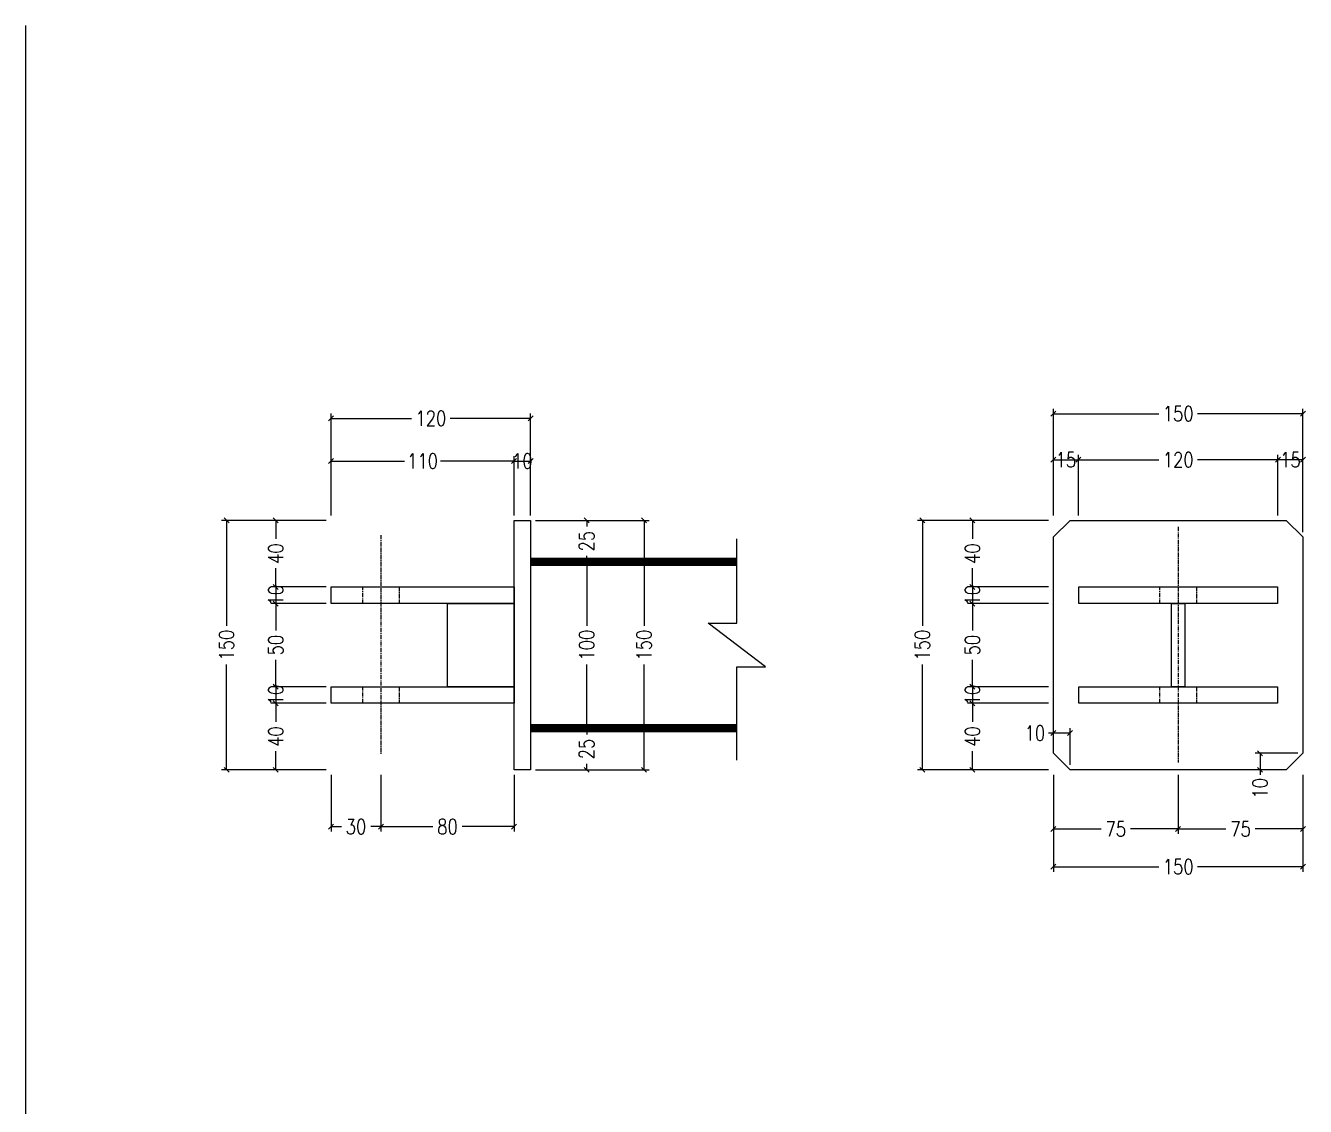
# Model space of a CAD drawing. Header units: millimetres. Extents: x 11827 to 862553, y 15071 to 134256.
# Drawn here: x 855690 to 856459, y 100050 to 100700 of the extents above; entities that cross this region are included whole.
import ezdxf

# ---------------------------------------------------------------- set-up
doc = ezdxf.new("R2010")
doc.units = ezdxf.units.MM
doc.linetypes.add('CENTER', pattern=[2, 1.25, -0.25, 0.25, -0.25])
for name, color, linetype, lineweight in [('PO', 252, 'Continuous', 18), ('结构', 52, 'Continuous', 18), ('铝斜撑', 241, 'Continuous', 9)]:
    doc.layers.add(name, color=color, linetype=linetype, lineweight=lineweight)
doc.styles.add('HZTXT', font='txtw.shx', dxfattribs={"width": 0.8, "bigfont": 'hztxtw.shx'})
doc.dimstyles.new('DIM-3', dxfattribs={"dimscale": 3, "dimtxt": 3, "dimasz": 1, "dimexe": 1, "dimexo": 1, "dimgap": 1, "dimtad": 0, "dimdec": 1, "dimrnd": 0.0005, "dimzin": 9, "dimdsep": 46, "dimtxsty": 'HZTXT', "dimblk": 'OBLIQUE', "dimcen": 0, "dimclrd": 9, "dimclre": 9, "dimclrt": 2, "dimazin": 2, "dimtfac": 1, "dimtdec": 1, "dimtofl": 0, "dimtmove": 0, "dimatfit": 3, "dimldrblk": 'OBLIQUE', "dimfxl": 1, "dimarcsym": 2})

# ---------------------------------------------------------------- blocks, each defined once
blk = doc.blocks.new('_Oblique')
at = {"color": 0, "linetype": 'ByBlock', "lineweight": -2}
blk.add_line((-0.5, -0.5), (0.5, 0.5), dxfattribs=at)
blk = doc.blocks.new('*D966')
at = {"color": 9, "lineweight": -2, "transparency": 16777216}
for p, q in [((855870.61, 100402.37), (855837.38, 100402.37)), ((855840.38, 100402.37), (855840.38, 100391.2)), ((855840.38, 100362.37), (855840.38, 100373.54)), ((855870.61, 100362.37), (855837.38, 100362.37))]:
    blk.add_line(p, q, dxfattribs=at)
at = {"layer": 'Defpoints', "color": 0, "transparency": 16777216}
for p in [(855840.38, 100402.37), (855873.61, 100402.37), (855873.61, 100362.37)]:
    blk.add_point(p, dxfattribs=at)
at = {"color": 9, "lineweight": -2, "transparency": 16777216, "xscale": 3, "yscale": 3, "zscale": 3}
for p, rotation in [((855840.38, 100402.37), 90), ((855840.38, 100362.37), 270)]:
    blk.add_blockref('_Oblique', p, dxfattribs=dict(at, rotation=rotation))
at = {"color": 2, "transparency": 16777216, "insert": (855840.38, 100382.37), "char_height": 9, "attachment_point": 5, "rotation": 90, "style": 'HZTXT'}
blk.add_mtext('40', dxfattribs=at)
blk = doc.blocks.new('*D967')
at = {"color": 9, "lineweight": -2, "transparency": 16777216}
for p, q in [((855870.61, 100362.37), (855837.38, 100362.37)), ((855840.38, 100362.37), (855840.38, 100352.37)), ((855870.61, 100352.37), (855837.38, 100352.37))]:
    blk.add_line(p, q, dxfattribs=at)
at = {"layer": 'Defpoints', "color": 0, "transparency": 16777216}
for p in [(855873.61, 100362.37), (855840.38, 100352.37), (855873.61, 100352.37)]:
    blk.add_point(p, dxfattribs=at)
at = {"color": 9, "lineweight": -2, "transparency": 16777216, "xscale": 3, "yscale": 3, "zscale": 3}
for p, rotation in [((855840.38, 100362.37), 90), ((855840.38, 100352.37), 270)]:
    blk.add_blockref('_Oblique', p, dxfattribs=dict(at, rotation=rotation))
at = {"color": 2, "transparency": 16777216, "insert": (855840.38, 100357.37), "char_height": 9, "attachment_point": 5, "rotation": 90, "style": 'HZTXT'}
blk.add_mtext('10', dxfattribs=at)
blk = doc.blocks.new('*D968')
at = {"color": 9, "lineweight": -2, "transparency": 16777216}
for p, q in [((855870.61, 100352.37), (855837.38, 100352.37)), ((855840.38, 100352.37), (855840.38, 100336.2)), ((855840.38, 100302.37), (855840.38, 100318.54)), ((855870.61, 100302.37), (855837.38, 100302.37))]:
    blk.add_line(p, q, dxfattribs=at)
at = {"layer": 'Defpoints', "color": 0, "transparency": 16777216}
for p in [(855873.61, 100352.37), (855840.38, 100302.37), (855873.61, 100302.37)]:
    blk.add_point(p, dxfattribs=at)
at = {"color": 9, "lineweight": -2, "transparency": 16777216, "xscale": 3, "yscale": 3, "zscale": 3}
for p, rotation in [((855840.38, 100352.37), 90), ((855840.38, 100302.37), 270)]:
    blk.add_blockref('_Oblique', p, dxfattribs=dict(at, rotation=rotation))
at = {"color": 2, "transparency": 16777216, "insert": (855840.38, 100327.37), "char_height": 9, "attachment_point": 5, "rotation": 90, "style": 'HZTXT'}
blk.add_mtext('50', dxfattribs=at)
blk = doc.blocks.new('*D969')
at = {"color": 9, "lineweight": -2, "transparency": 16777216}
for p, q in [((855870.61, 100302.37), (855837.38, 100302.37)), ((855840.38, 100302.37), (855840.38, 100292.37)), ((855870.61, 100292.37), (855837.38, 100292.37))]:
    blk.add_line(p, q, dxfattribs=at)
at = {"layer": 'Defpoints', "color": 0, "transparency": 16777216}
for p in [(855873.61, 100302.37), (855840.38, 100292.37), (855873.61, 100292.37)]:
    blk.add_point(p, dxfattribs=at)
at = {"color": 9, "lineweight": -2, "transparency": 16777216, "xscale": 3, "yscale": 3, "zscale": 3}
for p, rotation in [((855840.38, 100302.37), 90), ((855840.38, 100292.37), 270)]:
    blk.add_blockref('_Oblique', p, dxfattribs=dict(at, rotation=rotation))
at = {"color": 2, "transparency": 16777216, "insert": (855840.38, 100297.37), "char_height": 9, "attachment_point": 5, "rotation": 90, "style": 'HZTXT'}
blk.add_mtext('10', dxfattribs=at)
blk = doc.blocks.new('*D970')
at = {"color": 9, "lineweight": -2, "transparency": 16777216}
for p, q in [((855870.61, 100292.37), (855837.38, 100292.37)), ((855840.38, 100292.37), (855840.38, 100281.2)), ((855840.38, 100252.37), (855840.38, 100263.54)), ((855870.61, 100252.37), (855837.38, 100252.37))]:
    blk.add_line(p, q, dxfattribs=at)
at = {"layer": 'Defpoints', "color": 0, "transparency": 16777216}
for p in [(855873.61, 100292.37), (855840.38, 100252.37), (855873.61, 100252.37)]:
    blk.add_point(p, dxfattribs=at)
at = {"color": 9, "lineweight": -2, "transparency": 16777216, "xscale": 3, "yscale": 3, "zscale": 3}
for p, rotation in [((855840.38, 100292.37), 90), ((855840.38, 100252.37), 270)]:
    blk.add_blockref('_Oblique', p, dxfattribs=dict(at, rotation=rotation))
at = {"color": 2, "transparency": 16777216, "insert": (855840.38, 100272.37), "char_height": 9, "attachment_point": 5, "rotation": 90, "style": 'HZTXT'}
blk.add_mtext('40', dxfattribs=at)
blk = doc.blocks.new('*D1001')
at = {"color": 9, "lineweight": -2, "transparency": 16777216}
for p, q in [((855996.61, 100402.37), (856030.32, 100402.37)), ((856027.32, 100402.37), (856027.32, 100398.7)), ((855996.61, 100377.37), (856030.32, 100377.37)), ((856027.32, 100377.37), (856027.32, 100381.04))]:
    blk.add_line(p, q, dxfattribs=at)
at = {"layer": 'Defpoints', "color": 0, "transparency": 16777216}
for p in [(855993.61, 100402.37), (855993.61, 100377.37), (856027.32, 100377.37)]:
    blk.add_point(p, dxfattribs=at)
at = {"color": 9, "lineweight": -2, "transparency": 16777216, "xscale": 3, "yscale": 3, "zscale": 3}
for p, rotation in [((856027.32, 100402.37), 90), ((856027.32, 100377.37), 270)]:
    blk.add_blockref('_Oblique', p, dxfattribs=dict(at, rotation=rotation))
at = {"color": 2, "transparency": 16777216, "insert": (856027.32, 100389.87), "char_height": 9, "attachment_point": 5, "rotation": 90, "style": 'HZTXT'}
blk.add_mtext('25', dxfattribs=at)
blk = doc.blocks.new('*D1002')
at = {"color": 9, "lineweight": -2, "transparency": 16777216}
for p, q in [((856307.93, 100405.37), (856307.93, 100469.52)), ((856457.95, 100395.37), (856457.95, 100469.52)), ((856307.93, 100466.52), (856371.37, 100466.52)), ((856457.95, 100466.52), (856394.51, 100466.52))]:
    blk.add_line(p, q, dxfattribs=at)
at = {"layer": 'Defpoints', "color": 0, "transparency": 16777216}
for p in [(856307.93, 100466.52), (856307.93, 100402.37), (856457.95, 100392.37)]:
    blk.add_point(p, dxfattribs=at)
at = {"color": 9, "lineweight": -2, "transparency": 16777216, "xscale": 3, "yscale": 3, "zscale": 3, "rotation": 180}
blk.add_blockref('_Oblique', (856307.93, 100466.52), dxfattribs=at)
at = {"color": 9, "lineweight": -2, "transparency": 16777216, "xscale": 3, "yscale": 3, "zscale": 3}
blk.add_blockref('_Oblique', (856457.95, 100466.52), dxfattribs=at)
at = {"color": 2, "transparency": 16777216, "insert": (856382.94, 100466.52), "char_height": 9, "attachment_point": 5, "style": 'HZTXT'}
blk.add_mtext('150', dxfattribs=at)
blk = doc.blocks.new('*D972')
at = {"color": 9, "lineweight": -2, "transparency": 16777216}
for p, q in [((856304.93, 100402.37), (856256.26, 100402.37)), ((856259.26, 100402.37), (856259.26, 100391.2)), ((856259.26, 100362.37), (856259.26, 100373.54)), ((856304.93, 100362.37), (856256.26, 100362.37))]:
    blk.add_line(p, q, dxfattribs=at)
at = {"layer": 'Defpoints', "color": 0, "transparency": 16777216}
for p in [(856259.26, 100402.37), (856307.93, 100402.37), (856307.93, 100362.37)]:
    blk.add_point(p, dxfattribs=at)
at = {"color": 9, "lineweight": -2, "transparency": 16777216, "xscale": 3, "yscale": 3, "zscale": 3}
for p, rotation in [((856259.26, 100402.37), 90), ((856259.26, 100362.37), 270)]:
    blk.add_blockref('_Oblique', p, dxfattribs=dict(at, rotation=rotation))
at = {"color": 2, "transparency": 16777216, "insert": (856259.26, 100382.37), "char_height": 9, "attachment_point": 5, "rotation": 90, "style": 'HZTXT'}
blk.add_mtext('40', dxfattribs=at)
blk = doc.blocks.new('*D973')
at = {"color": 9, "lineweight": -2, "transparency": 16777216}
for p, q in [((856304.93, 100362.37), (856256.26, 100362.37)), ((856259.26, 100362.37), (856259.26, 100352.37)), ((856304.93, 100352.37), (856256.26, 100352.37))]:
    blk.add_line(p, q, dxfattribs=at)
at = {"layer": 'Defpoints', "color": 0, "transparency": 16777216}
for p in [(856307.93, 100362.37), (856259.26, 100352.37), (856307.93, 100352.37)]:
    blk.add_point(p, dxfattribs=at)
at = {"color": 9, "lineweight": -2, "transparency": 16777216, "xscale": 3, "yscale": 3, "zscale": 3}
for p, rotation in [((856259.26, 100362.37), 90), ((856259.26, 100352.37), 270)]:
    blk.add_blockref('_Oblique', p, dxfattribs=dict(at, rotation=rotation))
at = {"color": 2, "transparency": 16777216, "insert": (856259.26, 100357.37), "char_height": 9, "attachment_point": 5, "rotation": 90, "style": 'HZTXT'}
blk.add_mtext('10', dxfattribs=at)
blk = doc.blocks.new('*D974')
at = {"color": 9, "lineweight": -2, "transparency": 16777216}
for p, q in [((856304.93, 100352.37), (856256.26, 100352.37)), ((856259.26, 100352.37), (856259.26, 100336.2)), ((856259.26, 100302.37), (856259.26, 100318.54)), ((856304.93, 100302.37), (856256.26, 100302.37))]:
    blk.add_line(p, q, dxfattribs=at)
at = {"layer": 'Defpoints', "color": 0, "transparency": 16777216}
for p in [(856307.93, 100352.37), (856259.26, 100302.37), (856307.93, 100302.37)]:
    blk.add_point(p, dxfattribs=at)
at = {"color": 9, "lineweight": -2, "transparency": 16777216, "xscale": 3, "yscale": 3, "zscale": 3}
for p, rotation in [((856259.26, 100352.37), 90), ((856259.26, 100302.37), 270)]:
    blk.add_blockref('_Oblique', p, dxfattribs=dict(at, rotation=rotation))
at = {"color": 2, "transparency": 16777216, "insert": (856259.26, 100327.37), "char_height": 9, "attachment_point": 5, "rotation": 90, "style": 'HZTXT'}
blk.add_mtext('50', dxfattribs=at)
blk = doc.blocks.new('*D975')
at = {"color": 9, "lineweight": -2, "transparency": 16777216}
for p, q in [((856304.93, 100302.37), (856256.26, 100302.37)), ((856259.26, 100302.37), (856259.26, 100292.37)), ((856304.93, 100292.37), (856256.26, 100292.37))]:
    blk.add_line(p, q, dxfattribs=at)
at = {"layer": 'Defpoints', "color": 0, "transparency": 16777216}
for p in [(856307.93, 100302.37), (856259.26, 100292.37), (856307.93, 100292.37)]:
    blk.add_point(p, dxfattribs=at)
at = {"color": 9, "lineweight": -2, "transparency": 16777216, "xscale": 3, "yscale": 3, "zscale": 3}
for p, rotation in [((856259.26, 100302.37), 90), ((856259.26, 100292.37), 270)]:
    blk.add_blockref('_Oblique', p, dxfattribs=dict(at, rotation=rotation))
at = {"color": 2, "transparency": 16777216, "insert": (856259.26, 100297.37), "char_height": 9, "attachment_point": 5, "rotation": 90, "style": 'HZTXT'}
blk.add_mtext('10', dxfattribs=at)
blk = doc.blocks.new('*D976')
at = {"color": 9, "lineweight": -2, "transparency": 16777216}
for p, q in [((856304.93, 100292.37), (856256.26, 100292.37)), ((856259.26, 100292.37), (856259.26, 100281.2)), ((856259.26, 100252.37), (856259.26, 100263.54)), ((856304.93, 100252.37), (856256.26, 100252.37))]:
    blk.add_line(p, q, dxfattribs=at)
at = {"layer": 'Defpoints', "color": 0, "transparency": 16777216}
for p in [(856307.93, 100292.37), (856259.26, 100252.37), (856307.93, 100252.37)]:
    blk.add_point(p, dxfattribs=at)
at = {"color": 9, "lineweight": -2, "transparency": 16777216, "xscale": 3, "yscale": 3, "zscale": 3}
for p, rotation in [((856259.26, 100292.37), 90), ((856259.26, 100252.37), 270)]:
    blk.add_blockref('_Oblique', p, dxfattribs=dict(at, rotation=rotation))
at = {"color": 2, "transparency": 16777216, "insert": (856259.26, 100272.37), "char_height": 9, "attachment_point": 5, "rotation": 90, "style": 'HZTXT'}
blk.add_mtext('40', dxfattribs=at)
blk = doc.blocks.new('*D977')
at = {"color": 9, "lineweight": -2, "transparency": 16777216}
for p, q in [((856307.93, 100405.37), (856307.93, 100441.79)), ((856307.93, 100438.79), (856322.93, 100438.79)), ((856322.93, 100405.37), (856322.93, 100441.79))]:
    blk.add_line(p, q, dxfattribs=at)
at = {"layer": 'Defpoints', "color": 0, "transparency": 16777216}
for p in [(856322.93, 100438.79), (856307.93, 100402.37), (856322.93, 100402.37)]:
    blk.add_point(p, dxfattribs=at)
at = {"color": 9, "lineweight": -2, "transparency": 16777216, "xscale": 3, "yscale": 3, "zscale": 3, "rotation": 180}
blk.add_blockref('_Oblique', (856307.93, 100438.79), dxfattribs=at)
at = {"color": 9, "lineweight": -2, "transparency": 16777216, "xscale": 3, "yscale": 3, "zscale": 3}
blk.add_blockref('_Oblique', (856322.93, 100438.79), dxfattribs=at)
at = {"color": 2, "transparency": 16777216, "insert": (856315.43, 100438.79), "char_height": 9, "attachment_point": 5, "style": 'HZTXT'}
blk.add_mtext('15', dxfattribs=at)
blk = doc.blocks.new('*D978')
at = {"color": 9, "lineweight": -2, "transparency": 16777216}
for p, q in [((856442.95, 100405.37), (856442.95, 100441.79)), ((856457.95, 100438.79), (856442.95, 100438.79)), ((856457.95, 100405.37), (856457.95, 100441.79))]:
    blk.add_line(p, q, dxfattribs=at)
at = {"layer": 'Defpoints', "color": 0, "transparency": 16777216}
for p in [(856442.95, 100438.79), (856442.95, 100402.37), (856457.95, 100402.37)]:
    blk.add_point(p, dxfattribs=at)
at = {"color": 9, "lineweight": -2, "transparency": 16777216, "xscale": 3, "yscale": 3, "zscale": 3, "rotation": 180}
blk.add_blockref('_Oblique', (856442.95, 100438.79), dxfattribs=at)
at = {"color": 9, "lineweight": -2, "transparency": 16777216, "xscale": 3, "yscale": 3, "zscale": 3}
blk.add_blockref('_Oblique', (856457.95, 100438.79), dxfattribs=at)
at = {"color": 2, "transparency": 16777216, "insert": (856450.45, 100438.79), "char_height": 9, "attachment_point": 5, "style": 'HZTXT'}
blk.add_mtext('15', dxfattribs=at)
blk = doc.blocks.new('*D979')
at = {"color": 9, "lineweight": -2, "transparency": 16777216}
for p, q in [((856322.93, 100405.37), (856322.93, 100441.79)), ((856322.93, 100438.79), (856371.37, 100438.79)), ((856442.95, 100438.79), (856394.51, 100438.79)), ((856442.95, 100405.37), (856442.95, 100441.79))]:
    blk.add_line(p, q, dxfattribs=at)
at = {"layer": 'Defpoints', "color": 0, "transparency": 16777216}
for p in [(856442.95, 100438.79), (856322.93, 100402.37), (856442.95, 100402.37)]:
    blk.add_point(p, dxfattribs=at)
at = {"color": 9, "lineweight": -2, "transparency": 16777216, "xscale": 3, "yscale": 3, "zscale": 3, "rotation": 180}
blk.add_blockref('_Oblique', (856322.93, 100438.79), dxfattribs=at)
at = {"color": 9, "lineweight": -2, "transparency": 16777216, "xscale": 3, "yscale": 3, "zscale": 3}
blk.add_blockref('_Oblique', (856442.95, 100438.79), dxfattribs=at)
at = {"color": 2, "transparency": 16777216, "insert": (856382.94, 100438.79), "char_height": 9, "attachment_point": 5, "style": 'HZTXT'}
blk.add_mtext('120', dxfattribs=at)
blk = doc.blocks.new('*D981')
at = {"color": 9, "lineweight": -2, "transparency": 16777216}
for p, q in [((855873.61, 100249.37), (855873.61, 100215.2)), ((855903.61, 100249.37), (855903.61, 100215.2)), ((855873.61, 100218.2), (855879.78, 100218.2)), ((855903.61, 100218.2), (855897.44, 100218.2))]:
    blk.add_line(p, q, dxfattribs=at)
at = {"layer": 'Defpoints', "color": 0, "transparency": 16777216}
for p in [(855873.61, 100252.37), (855903.61, 100252.37), (855873.61, 100218.2)]:
    blk.add_point(p, dxfattribs=at)
at = {"color": 9, "lineweight": -2, "transparency": 16777216, "xscale": 3, "yscale": 3, "zscale": 3, "rotation": 180}
blk.add_blockref('_Oblique', (855873.61, 100218.2), dxfattribs=at)
at = {"color": 9, "lineweight": -2, "transparency": 16777216, "xscale": 3, "yscale": 3, "zscale": 3}
blk.add_blockref('_Oblique', (855903.61, 100218.2), dxfattribs=at)
at = {"color": 2, "transparency": 16777216, "insert": (855888.61, 100218.2), "char_height": 9, "attachment_point": 5, "style": 'HZTXT'}
blk.add_mtext('30', dxfattribs=at)
blk = doc.blocks.new('*D982')
at = {"color": 9, "lineweight": -2, "transparency": 16777216}
for p, q in [((855903.61, 100249.37), (855903.61, 100215.2)), ((855983.61, 100249.37), (855983.61, 100215.2)), ((855903.61, 100218.2), (855934.78, 100218.2)), ((855983.61, 100218.2), (855952.44, 100218.2))]:
    blk.add_line(p, q, dxfattribs=at)
at = {"layer": 'Defpoints', "color": 0, "transparency": 16777216}
for p in [(855903.61, 100252.37), (855983.61, 100252.37), (855983.61, 100218.2)]:
    blk.add_point(p, dxfattribs=at)
at = {"color": 9, "lineweight": -2, "transparency": 16777216, "xscale": 3, "yscale": 3, "zscale": 3, "rotation": 180}
blk.add_blockref('_Oblique', (855903.61, 100218.2), dxfattribs=at)
at = {"color": 9, "lineweight": -2, "transparency": 16777216, "xscale": 3, "yscale": 3, "zscale": 3}
blk.add_blockref('_Oblique', (855983.61, 100218.2), dxfattribs=at)
at = {"color": 2, "transparency": 16777216, "insert": (855943.61, 100218.2), "char_height": 9, "attachment_point": 5, "style": 'HZTXT'}
blk.add_mtext('80', dxfattribs=at)
blk = doc.blocks.new('*D1011')
at = {"color": 9, "lineweight": -2, "transparency": 16777216}
for p, q in [((855873.61, 100405.37), (855873.61, 100441.03)), ((855873.61, 100438.03), (855917.72, 100438.03)), ((855983.61, 100438.03), (855939.5, 100438.03)), ((855983.61, 100405.37), (855983.61, 100441.03))]:
    blk.add_line(p, q, dxfattribs=at)
at = {"layer": 'Defpoints', "color": 0, "transparency": 16777216}
for p in [(855983.61, 100438.03), (855873.61, 100402.37), (855983.61, 100402.37)]:
    blk.add_point(p, dxfattribs=at)
at = {"color": 9, "lineweight": -2, "transparency": 16777216, "xscale": 3, "yscale": 3, "zscale": 3, "rotation": 180}
blk.add_blockref('_Oblique', (855873.61, 100438.03), dxfattribs=at)
at = {"color": 9, "lineweight": -2, "transparency": 16777216, "xscale": 3, "yscale": 3, "zscale": 3}
blk.add_blockref('_Oblique', (855983.61, 100438.03), dxfattribs=at)
at = {"color": 2, "transparency": 16777216, "insert": (855928.61, 100438.03), "char_height": 9, "attachment_point": 5, "style": 'HZTXT'}
blk.add_mtext('110', dxfattribs=at)
blk = doc.blocks.new('*D987')
at = {"color": 9, "lineweight": -2, "transparency": 16777216}
for p, q in [((855983.61, 100405.37), (855983.61, 100441.03)), ((855983.61, 100438.03), (855993.61, 100438.03)), ((855993.61, 100405.37), (855993.61, 100441.03))]:
    blk.add_line(p, q, dxfattribs=at)
at = {"layer": 'Defpoints', "color": 0, "transparency": 16777216}
for p in [(855993.61, 100438.03), (855983.61, 100402.37), (855993.61, 100402.37)]:
    blk.add_point(p, dxfattribs=at)
at = {"color": 9, "lineweight": -2, "transparency": 16777216, "xscale": 3, "yscale": 3, "zscale": 3, "rotation": 180}
blk.add_blockref('_Oblique', (855983.61, 100438.03), dxfattribs=at)
at = {"color": 9, "lineweight": -2, "transparency": 16777216, "xscale": 3, "yscale": 3, "zscale": 3}
blk.add_blockref('_Oblique', (855993.61, 100438.03), dxfattribs=at)
at = {"color": 2, "transparency": 16777216, "insert": (855988.61, 100438.03), "char_height": 9, "attachment_point": 5, "style": 'HZTXT'}
blk.add_mtext('10', dxfattribs=at)
blk = doc.blocks.new('*D1270')
at = {"color": 9, "lineweight": -2, "transparency": 16777216}
for p, q in [((855873.61, 100405.37), (855873.61, 100466.71)), ((855873.61, 100463.71), (855922.04, 100463.71)), ((855993.61, 100463.71), (855945.18, 100463.71)), ((855993.61, 100405.37), (855993.61, 100466.71))]:
    blk.add_line(p, q, dxfattribs=at)
at = {"layer": 'Defpoints', "color": 0, "transparency": 16777216}
for p in [(855873.61, 100463.71), (855873.61, 100402.37), (855993.61, 100402.37)]:
    blk.add_point(p, dxfattribs=at)
at = {"color": 9, "lineweight": -2, "transparency": 16777216, "xscale": 3, "yscale": 3, "zscale": 3, "rotation": 180}
blk.add_blockref('_Oblique', (855873.61, 100463.71), dxfattribs=at)
at = {"color": 9, "lineweight": -2, "transparency": 16777216, "xscale": 3, "yscale": 3, "zscale": 3}
blk.add_blockref('_Oblique', (855993.61, 100463.71), dxfattribs=at)
at = {"color": 2, "transparency": 16777216, "insert": (855933.61, 100463.71), "char_height": 9, "attachment_point": 5, "style": 'HZTXT'}
blk.add_mtext('120', dxfattribs=at)
blk = doc.blocks.new('*D1271')
at = {"color": 9, "lineweight": -2, "transparency": 16777216}
for p, q in [((855996.61, 100277.37), (856030.32, 100277.37)), ((856027.32, 100277.37), (856027.32, 100273.7)), ((856027.32, 100252.37), (856027.32, 100256.04)), ((855996.61, 100252.37), (856030.32, 100252.37))]:
    blk.add_line(p, q, dxfattribs=at)
at = {"layer": 'Defpoints', "color": 0, "transparency": 16777216}
for p in [(855993.61, 100277.37), (855993.61, 100252.37), (856027.32, 100252.37)]:
    blk.add_point(p, dxfattribs=at)
at = {"color": 9, "lineweight": -2, "transparency": 16777216, "xscale": 3, "yscale": 3, "zscale": 3}
for p, rotation in [((856027.32, 100277.37), 90), ((856027.32, 100252.37), 270)]:
    blk.add_blockref('_Oblique', p, dxfattribs=dict(at, rotation=rotation))
at = {"color": 2, "transparency": 16777216, "insert": (856027.32, 100264.87), "char_height": 9, "attachment_point": 5, "rotation": 90, "style": 'HZTXT'}
blk.add_mtext('25', dxfattribs=at)
blk = doc.blocks.new('*D1272')
at = {"color": 9, "lineweight": -2, "transparency": 16777216}
for p, q in [((855999.61, 100377.37), (856030.32, 100377.37)), ((856027.32, 100377.37), (856027.32, 100338.94)), ((856027.32, 100277.37), (856027.32, 100315.8)), ((855996.61, 100277.37), (856030.32, 100277.37))]:
    blk.add_line(p, q, dxfattribs=at)
at = {"layer": 'Defpoints', "color": 0, "transparency": 16777216}
for p in [(855996.61, 100377.37), (855993.61, 100277.37), (856027.32, 100277.37)]:
    blk.add_point(p, dxfattribs=at)
at = {"color": 9, "lineweight": -2, "transparency": 16777216, "xscale": 3, "yscale": 3, "zscale": 3}
for p, rotation in [((856027.32, 100377.37), 90), ((856027.32, 100277.37), 270)]:
    blk.add_blockref('_Oblique', p, dxfattribs=dict(at, rotation=rotation))
at = {"color": 2, "transparency": 16777216, "insert": (856027.32, 100327.37), "char_height": 9, "attachment_point": 5, "rotation": 90, "style": 'HZTXT'}
blk.add_mtext('100', dxfattribs=at)
blk = doc.blocks.new('*D1273')
at = {"color": 9, "lineweight": -2, "transparency": 16777216}
for p, q in [((855996.61, 100402.37), (856064.82, 100402.37)), ((856061.82, 100402.37), (856061.82, 100338.94)), ((856061.82, 100252.37), (856061.82, 100315.8)), ((855996.61, 100252.37), (856064.82, 100252.37))]:
    blk.add_line(p, q, dxfattribs=at)
at = {"layer": 'Defpoints', "color": 0, "transparency": 16777216}
for p in [(855993.61, 100402.37), (855993.61, 100252.37), (856061.82, 100252.37)]:
    blk.add_point(p, dxfattribs=at)
at = {"color": 9, "lineweight": -2, "transparency": 16777216, "xscale": 3, "yscale": 3, "zscale": 3}
for p, rotation in [((856061.82, 100402.37), 90), ((856061.82, 100252.37), 270)]:
    blk.add_blockref('_Oblique', p, dxfattribs=dict(at, rotation=rotation))
at = {"color": 2, "transparency": 16777216, "insert": (856061.82, 100327.37), "char_height": 9, "attachment_point": 5, "rotation": 90, "style": 'HZTXT'}
blk.add_mtext('150', dxfattribs=at)
blk = doc.blocks.new('*D1277')
at = {"color": 9, "lineweight": -2, "transparency": 16777216}
for p, q in [((856304.93, 100402.37), (856226.16, 100402.37)), ((856229.16, 100402.37), (856229.16, 100338.94)), ((856229.16, 100252.37), (856229.16, 100315.8)), ((856304.93, 100252.37), (856226.16, 100252.37))]:
    blk.add_line(p, q, dxfattribs=at)
at = {"layer": 'Defpoints', "color": 0, "transparency": 16777216}
for p in [(856307.93, 100402.37), (856229.16, 100252.37), (856307.93, 100252.37)]:
    blk.add_point(p, dxfattribs=at)
at = {"color": 9, "lineweight": -2, "transparency": 16777216, "xscale": 3, "yscale": 3, "zscale": 3}
for p, rotation in [((856229.16, 100402.37), 90), ((856229.16, 100252.37), 270)]:
    blk.add_blockref('_Oblique', p, dxfattribs=dict(at, rotation=rotation))
at = {"color": 2, "transparency": 16777216, "insert": (856229.16, 100327.37), "char_height": 9, "attachment_point": 5, "rotation": 90, "style": 'HZTXT'}
blk.add_mtext('150', dxfattribs=at)
blk = doc.blocks.new('*D1278')
at = {"color": 9, "lineweight": -2, "transparency": 16777216}
for p, q in [((856454.95, 100262.37), (856429.17, 100262.37)), ((856432.17, 100262.37), (856432.17, 100252.37)), ((856444.95, 100252.37), (856429.17, 100252.37)), ((856432.17, 100252.37), (856432.17, 100249.37))]:
    blk.add_line(p, q, dxfattribs=at)
at = {"layer": 'Defpoints', "color": 0, "transparency": 16777216}
for p in [(856457.95, 100262.37), (856432.17, 100252.37), (856447.95, 100252.37)]:
    blk.add_point(p, dxfattribs=at)
at = {"color": 9, "lineweight": -2, "transparency": 16777216, "xscale": 3, "yscale": 3, "zscale": 3}
for p, rotation in [((856432.17, 100262.37), 90), ((856432.17, 100252.37), 270)]:
    blk.add_blockref('_Oblique', p, dxfattribs=dict(at, rotation=rotation))
at = {"color": 2, "transparency": 16777216, "insert": (856432.17, 100241.23), "char_height": 9, "attachment_point": 5, "rotation": 90, "style": 'HZTXT'}
blk.add_mtext('10', dxfattribs=at)
blk = doc.blocks.new('*D1279')
at = {"color": 9, "lineweight": -2, "transparency": 16777216}
for p, q in [((856307.93, 100265.37), (856307.93, 100277.45)), ((856317.93, 100255.37), (856317.93, 100277.45)), ((856307.93, 100274.45), (856304.93, 100274.45)), ((856317.93, 100274.45), (856307.93, 100274.45))]:
    blk.add_line(p, q, dxfattribs=at)
at = {"layer": 'Defpoints', "color": 0, "transparency": 16777216}
for p in [(856307.93, 100274.45), (856307.93, 100262.37), (856317.93, 100252.37)]:
    blk.add_point(p, dxfattribs=at)
at = {"color": 9, "lineweight": -2, "transparency": 16777216, "xscale": 3, "yscale": 3, "zscale": 3, "rotation": 180}
blk.add_blockref('_Oblique', (856307.93, 100274.45), dxfattribs=at)
at = {"color": 9, "lineweight": -2, "transparency": 16777216, "xscale": 3, "yscale": 3, "zscale": 3}
blk.add_blockref('_Oblique', (856317.93, 100274.45), dxfattribs=at)
at = {"color": 2, "transparency": 16777216, "insert": (856296.79, 100274.45), "char_height": 9, "attachment_point": 5, "style": 'HZTXT'}
blk.add_mtext('10', dxfattribs=at)
blk = doc.blocks.new('*D1289')
at = {"color": 9, "lineweight": -2, "transparency": 16777216}
for p, q in [((855870.61, 100402.37), (855807.74, 100402.37)), ((855810.74, 100402.37), (855810.74, 100338.94)), ((855810.74, 100252.37), (855810.74, 100315.8)), ((855870.61, 100252.37), (855807.74, 100252.37))]:
    blk.add_line(p, q, dxfattribs=at)
at = {"layer": 'Defpoints', "color": 0, "transparency": 16777216}
for p in [(855873.61, 100402.37), (855810.74, 100252.37), (855873.61, 100252.37)]:
    blk.add_point(p, dxfattribs=at)
at = {"color": 9, "lineweight": -2, "transparency": 16777216, "xscale": 3, "yscale": 3, "zscale": 3}
for p, rotation in [((855810.74, 100402.37), 90), ((855810.74, 100252.37), 270)]:
    blk.add_blockref('_Oblique', p, dxfattribs=dict(at, rotation=rotation))
at = {"color": 2, "transparency": 16777216, "insert": (855810.74, 100327.37), "char_height": 9, "attachment_point": 5, "rotation": 90, "style": 'HZTXT'}
blk.add_mtext('150', dxfattribs=at)
blk = doc.blocks.new('*D1290')
at = {"color": 9, "lineweight": -2, "transparency": 16777216}
for p, q in [((856382.94, 100249.37), (856382.94, 100213.82)), ((856457.95, 100249.37), (856457.95, 100213.82)), ((856382.94, 100216.82), (856411.62, 100216.82)), ((856457.95, 100216.82), (856429.27, 100216.82))]:
    blk.add_line(p, q, dxfattribs=at)
at = {"layer": 'Defpoints', "color": 0, "transparency": 16777216}
for p in [(856382.94, 100252.37), (856457.95, 100252.37), (856457.95, 100216.82)]:
    blk.add_point(p, dxfattribs=at)
at = {"color": 9, "lineweight": -2, "transparency": 16777216, "xscale": 3, "yscale": 3, "zscale": 3, "rotation": 180}
blk.add_blockref('_Oblique', (856382.94, 100216.82), dxfattribs=at)
at = {"color": 9, "lineweight": -2, "transparency": 16777216, "xscale": 3, "yscale": 3, "zscale": 3}
blk.add_blockref('_Oblique', (856457.95, 100216.82), dxfattribs=at)
at = {"color": 2, "transparency": 16777216, "insert": (856420.45, 100216.82), "char_height": 9, "attachment_point": 5, "style": 'HZTXT'}
blk.add_mtext('75', dxfattribs=at)
blk = doc.blocks.new('*D1291')
at = {"color": 9, "lineweight": -2, "transparency": 16777216}
for p, q in [((856307.93, 100249.37), (856307.93, 100213.82)), ((856382.94, 100249.37), (856382.94, 100213.82)), ((856307.93, 100216.82), (856336.61, 100216.82)), ((856382.94, 100216.82), (856354.27, 100216.82))]:
    blk.add_line(p, q, dxfattribs=at)
at = {"layer": 'Defpoints', "color": 0, "transparency": 16777216}
for p in [(856307.93, 100252.37), (856382.94, 100252.37), (856307.93, 100216.82)]:
    blk.add_point(p, dxfattribs=at)
at = {"color": 9, "lineweight": -2, "transparency": 16777216, "xscale": 3, "yscale": 3, "zscale": 3, "rotation": 180}
blk.add_blockref('_Oblique', (856307.93, 100216.82), dxfattribs=at)
at = {"color": 9, "lineweight": -2, "transparency": 16777216, "xscale": 3, "yscale": 3, "zscale": 3}
blk.add_blockref('_Oblique', (856382.94, 100216.82), dxfattribs=at)
at = {"color": 2, "transparency": 16777216, "insert": (856345.44, 100216.82), "char_height": 9, "attachment_point": 5, "style": 'HZTXT'}
blk.add_mtext('75', dxfattribs=at)
blk = doc.blocks.new('*D1292')
at = {"color": 9, "lineweight": -2, "transparency": 16777216}
for p, q in [((856307.93, 100249.37), (856307.93, 100191.12)), ((856457.95, 100249.37), (856457.95, 100191.12)), ((856307.93, 100194.12), (856371.37, 100194.12)), ((856457.95, 100194.12), (856394.51, 100194.12))]:
    blk.add_line(p, q, dxfattribs=at)
at = {"layer": 'Defpoints', "color": 0, "transparency": 16777216}
for p in [(856307.93, 100252.37), (856457.95, 100252.37), (856307.93, 100194.12)]:
    blk.add_point(p, dxfattribs=at)
at = {"color": 9, "lineweight": -2, "transparency": 16777216, "xscale": 3, "yscale": 3, "zscale": 3, "rotation": 180}
blk.add_blockref('_Oblique', (856307.93, 100194.12), dxfattribs=at)
at = {"color": 9, "lineweight": -2, "transparency": 16777216, "xscale": 3, "yscale": 3, "zscale": 3}
blk.add_blockref('_Oblique', (856457.95, 100194.12), dxfattribs=at)
at = {"color": 2, "transparency": 16777216, "insert": (856382.94, 100194.12), "char_height": 9, "attachment_point": 5, "style": 'HZTXT'}
blk.add_mtext('150', dxfattribs=at)

msp = doc.modelspace()

# ---------------------------------------------------------------- linework, layer by layer
for points in [[(855689.93, 100699.86), (855689.93, 99384.86)], [(856117.58, 100258.12), (856117.58, 100314.23), (856134.79, 100314.23), (856100.37, 100340.55), (856117.58, 100340.55), (856117.58, 100391.26)]]:
    msp.add_lwpolyline(points)
for points in [[(855943.61, 100352.37), (855983.61, 100352.37), (855983.61, 100302.37), (855943.61, 100302.37)], [(856378.94, 100352.37), (856386.94, 100352.37), (856386.94, 100302.37), (856378.94, 100302.37)]]:
    msp.add_lwpolyline(points, close=True)
at = {"layer": 'PO', "color": 1, "linetype": 'CENTER', "ltscale": 2}
for points in [[(855903.61, 100393.56), (855903.61, 100261.85)], [(856382.94, 100398.56), (856382.94, 100256.85)]]:
    msp.add_lwpolyline(points, dxfattribs=at)
for points in [[(855914.61, 100362.37), (855914.61, 100352.37), (855892.61, 100352.37), (855892.61, 100362.37)], [(856393.94, 100362.37), (856393.94, 100352.37), (856371.94, 100352.37), (856371.94, 100362.37)], [(855914.61, 100302.37), (855914.61, 100292.37), (855892.61, 100292.37), (855892.61, 100302.37)], [(856393.94, 100302.37), (856393.94, 100292.37), (856371.94, 100292.37), (856371.94, 100302.37)]]:
    msp.add_lwpolyline(points, close=True, dxfattribs=at)
at = {"layer": '结构'}
for points in [[(855983.61, 100252.37), (855983.61, 100402.37), (855993.61, 100402.37), (855993.61, 100252.37), (855983.61, 100252.37)], [(855873.61, 100362.37), (855983.61, 100362.37), (855983.61, 100352.37), (855873.61, 100352.37), (855873.61, 100362.37)], [(856323.14, 100362.37), (856442.74, 100362.37), (856442.74, 100352.37), (856323.14, 100352.37), (856323.14, 100362.37)], [(855873.61, 100302.37), (855983.61, 100302.37), (855983.61, 100292.37), (855873.61, 100292.37), (855873.61, 100302.37)], [(856323.14, 100302.37), (856442.74, 100302.37), (856442.74, 100292.37), (856323.14, 100292.37), (856323.14, 100302.37)]]:
    msp.add_lwpolyline(points, dxfattribs=at)
msp.add_lwpolyline([(856307.93, 100262.37), (856307.93, 100392.37), (856317.93, 100402.37), (856447.95, 100402.37), (856457.95, 100392.37), (856457.95, 100262.37), (856447.95, 100252.37), (856317.93, 100252.37)], close=True, dxfattribs=at)
at = {"layer": '铝斜撑', "const_width": 5}
for points in [[(855993.61, 100377.37), (856117.58, 100377.37)], [(855993.61, 100277.37), (856117.58, 100277.37)]]:
    msp.add_lwpolyline(points, dxfattribs=at)

# ---------------------------------------------------------------- dimensions: what is measured, and where the dimension line sits
for base, p1, p2, picture, middle in [((855873.61, 100463.71), (855993.61, 100402.37), (855873.61, 100402.37), '*D1270', (855933.61, 100463.71)), ((856307.93, 100466.52), (856457.95, 100392.37), (856307.93, 100402.37), '*D1002', (856382.94, 100466.52)), ((855983.61, 100438.03), (855873.61, 100402.37), (855983.61, 100402.37), '*D1011', (855928.61, 100438.03)), ((856442.95, 100438.79), (856322.93, 100402.37), (856442.95, 100402.37), '*D979', (856382.94, 100438.79)), ((856307.93, 100274.45), (856317.93, 100252.37), (856307.93, 100262.37), '*D1279', (856296.79, 100274.45)), ((855873.61, 100218.2), (855903.61, 100252.37), (855873.61, 100252.37), '*D981', (855888.61, 100218.2)), ((855983.61, 100218.2), (855903.61, 100252.37), (855983.61, 100252.37), '*D982', (855943.61, 100218.2)), ((856307.93, 100216.82), (856382.94, 100252.37), (856307.93, 100252.37), '*D1291', (856345.44, 100216.82)), ((856307.93, 100194.12), (856457.95, 100252.37), (856307.93, 100252.37), '*D1292', (856382.94, 100194.12)), ((856457.95, 100216.82), (856382.94, 100252.37), (856457.95, 100252.37), '*D1290', (856420.45, 100216.82))]:
    dim = msp.add_linear_dim(base=base, p1=p1, p2=p2, dimstyle='DIM-3')
    dim.commit()
    dim.dimension.update_dxf_attribs({"geometry": picture, "text_midpoint": middle})
for base, p1, p2, picture, middle in [((855993.61, 100438.03), (855983.61, 100402.37), (855993.61, 100402.37), '*D987', (855988.61, 100438.03)), ((856322.93, 100438.79), (856307.93, 100402.37), (856322.93, 100402.37), '*D977', (856315.43, 100438.79))]:
    dim = msp.add_linear_dim(base=base, p1=p1, p2=p2, dimstyle='DIM-3')
    dim.commit()
    dim.dimension.update_dxf_attribs({"geometry": picture, "text_midpoint": middle, "dimtype": 160})
for base, p1, p2, angle, picture, middle, dimtype in [((856442.95, 100438.79), (856457.95, 100402.37), (856442.95, 100402.37), 180, '*D978', (856450.45, 100438.79), 160), ((855840.38, 100352.37), (855873.61, 100362.37), (855873.61, 100352.37), 270, '*D967', (855840.38, 100357.37), 161), ((856259.26, 100352.37), (856307.93, 100362.37), (856307.93, 100352.37), 270, '*D973', (856259.26, 100357.37), 161), ((855840.38, 100292.37), (855873.61, 100302.37), (855873.61, 100292.37), 270, '*D969', (855840.38, 100297.37), 161), ((856259.26, 100292.37), (856307.93, 100302.37), (856307.93, 100292.37), 270, '*D975', (856259.26, 100297.37), 161)]:
    dim = msp.add_linear_dim(base=base, p1=p1, p2=p2, angle=angle, dimstyle='DIM-3')
    dim.commit()
    dim.dimension.update_dxf_attribs({"geometry": picture, "text_midpoint": middle, "dimtype": dimtype})
for base, p1, p2, picture, middle in [((855810.74, 100252.37), (855873.61, 100402.37), (855873.61, 100252.37), '*D1289', (855810.74, 100327.37)), ((856027.32, 100377.37), (855993.61, 100402.37), (855993.61, 100377.37), '*D1001', (856027.32, 100389.87)), ((856061.82, 100252.37), (855993.61, 100402.37), (855993.61, 100252.37), '*D1273', (856061.82, 100327.37)), ((856229.16, 100252.37), (856307.93, 100402.37), (856307.93, 100252.37), '*D1277', (856229.16, 100327.37)), ((856027.32, 100277.37), (855996.61, 100377.37), (855993.61, 100277.37), '*D1272', (856027.32, 100327.37)), ((856027.32, 100252.37), (855993.61, 100277.37), (855993.61, 100252.37), '*D1271', (856027.32, 100264.87)), ((856432.17, 100252.37), (856457.95, 100262.37), (856447.95, 100252.37), '*D1278', (856432.17, 100241.23))]:
    dim = msp.add_linear_dim(base=base, p1=p1, p2=p2, angle=90, dimstyle='DIM-3')
    dim.commit()
    dim.dimension.update_dxf_attribs({"geometry": picture, "text_midpoint": middle})
for p1, p2, distance, picture, middle in [((855873.61, 100362.37), (855873.61, 100402.37), 33.23, '*D966', (855840.38, 100382.37)), ((856307.93, 100362.37), (856307.93, 100402.37), 48.68, '*D972', (856259.26, 100382.37)), ((855873.61, 100352.37), (855873.61, 100302.37), -33.23, '*D968', (855840.38, 100327.37)), ((856307.93, 100352.37), (856307.93, 100302.37), -48.68, '*D974', (856259.26, 100327.37)), ((855873.61, 100292.37), (855873.61, 100252.37), -33.23, '*D970', (855840.38, 100272.37)), ((856307.93, 100292.37), (856307.93, 100252.37), -48.68, '*D976', (856259.26, 100272.37))]:
    dim = msp.add_aligned_dim(p1=p1, p2=p2, distance=distance, dimstyle='DIM-3')
    dim.commit()
    dim.dimension.update_dxf_attribs({"geometry": picture, "text_midpoint": middle})

doc.saveas('drawing.dxf')
